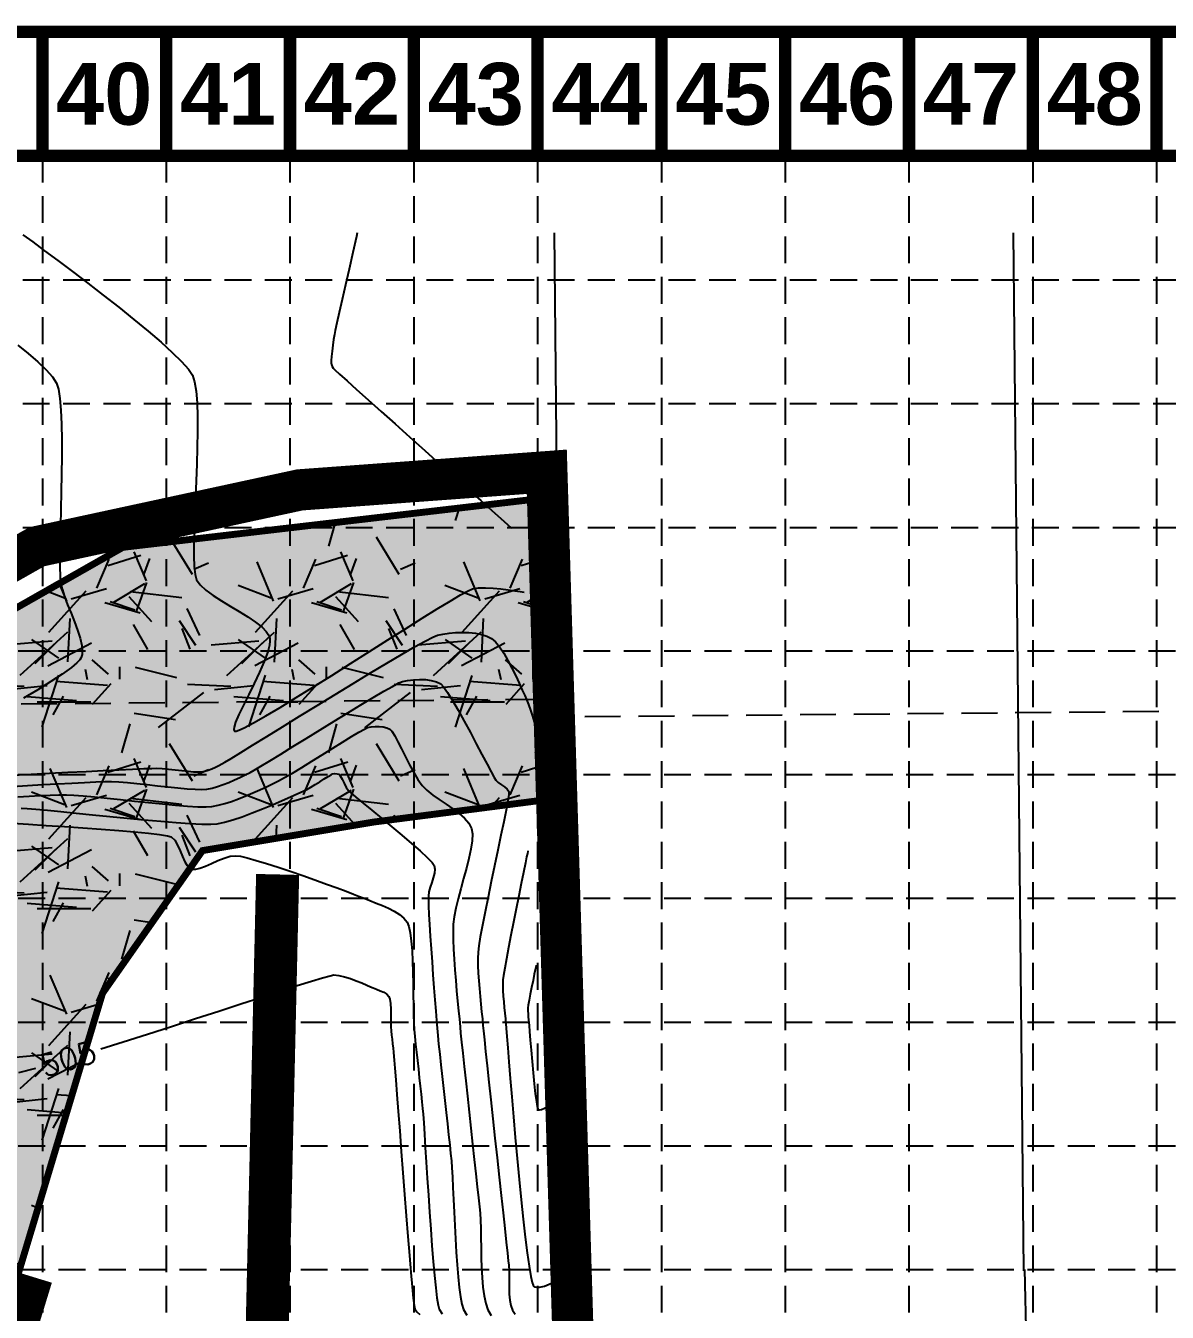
# Model space of a CAD drawing. Header units: feet. Extents: x 2414608 to 4831854, y 6980761 to 13962729.
# Drawn here: x 2415985.1 to 2416303.2, y 6981785.4 to 6982144.1 of the extents above; entities that cross this region are included whole.
import ezdxf
from ezdxf.enums import TextEntityAlignment as Align

# ---------------------------------------------------------------- set-up
doc = ezdxf.new("R2010")
doc.units = ezdxf.units.FT
doc.header["$LTSCALE"] = 40
doc.header["$MEASUREMENT"] = 0
for name, pattern in [('DASHED2', [0.375, 0.25, -0.125]), ('HIDDEN', [0.375, 0.25, -0.125]), ('PL', [1.25, 0.625, -0.125, 0.125, -0.125, 0.125, -0.125])]:
    doc.linetypes.add(name, pattern=pattern)
for name, color, linetype in [('BASE', 7, 'CONTINUOUS'), ('CONSTRUCTION ENTRANCE', 130, 'CONTINUOUS'), ('E-CNTR-1', 11, 'CONTINUOUS'), ('E-CNTR-5', 13, 'CONTINUOUS'), ('esmt', 2, 'DASHED2'), ('GRID', 254, 'HIDDEN'), ('LIMITS OF DISTURBANCE', 1, 'DASHED2'), ('PL', 7, 'CONTINUOUS'), ('PL-OFF', 3, 'PL'), ('SILT FENCE', 200, 'CONTINUOUS'), ('WATER', 5, 'CONTINUOUS')]:
    doc.layers.add(name, color=color, linetype=linetype)
doc.styles.add('l80', font='simplex.shx', dxfattribs={"height": 3.2})
doc.styles.get("Standard").update_dxf_attribs({"font": 'ARIALBD.TTF', "width": 2})
pattern_1 = [(228.0128, (-2222763.5333, -6422397.1106), (-460.7998981723, -518.4000772766), [7.7492736, -767.1794688]), (184.9697, (-2222768.7173, -6422402.8706), (691.2000605674, 57.5994992836), [13.2979968, -1316.50128]), (132.5104, (-2222781.9653, -6422404.0226), (575.9994653768, -633.600499615), [9.3765888, -928.2834432]), (267.2737, (-2222804.4293, -6422418.4226), (57.5997706211, 1152.00001699047), [12.1097088, -1198.8609408]), (292.8337, (-2222805.0053, -6422430.5186), (-288.0005705532, 691.1997933184), [11.874528, -1175.5798848]), (357.2737, (-2222800.3973, -6422441.4626), (-1152.00001699047, 57.5997706211), [12.1097088, -1198.8609408]), (37.6942, (-2222788.3013, -6422442.0386), (-748.8004231076, -575.99944733725), [16.0144704, -1585.4313024]), (72.2553, (-2222775.6293, -6422432.2466), (403.20061993183, 1267.19978291938), [15.1193088, -1496.8120896]), (121.4296, (-2222771.0213, -6422417.8466), (-460.80047428856, 748.79971410197), [12.15072, -1202.9226048]), (175.2364, (-2222777.3573, -6422407.4786), (633.600054508, -57.5995122813), [13.8719232, -679.7239488]), (222.3974, (-2222791.1813, -6422406.3266), (-691.20042342182, -633.59954392401), [17.9394048, -1776.0024]), (138.8141, (-2222747.4053, -6422418.9986), (-403.200169736, 345.5998452485), [6.1229376, -606.1734144]), (171.4692, (-2222752.0133, -6422414.9666), (748.79990120535, -115.2004556183), [11.6488512, -1153.2390336]), (225, (-2222763.533, -6422413.24), (-6e-15, -57.60001782), [8.1458496, -73.3128192]), (203.1986, (-2222767.565, -6422406.3266), (287.9999844864, 115.2000763353), [4.3867008, -434.281824]), (291.8014, (-2222771.597, -6422408.055), (-57.599994845, 172.8000157254), [6.2036928, -303.9818112]), (30.9638, (-2222769.293, -6422413.815), (172.799886084, 115.200143052), [10.0759104, -325.7869248]), (161.5651, (-2222760.653, -6422408.63), (115.200025033, -57.599908026), [7.2858816, -174.8613312]), (16.3895, (-2222805.0053, -6422408.0546), (576.0001266285, 172.7995800855), [10.20672, -1010.467872]), (70.3462, (-2222795.2133, -6422405.1746), (-230.3997262486, -633.6001230109), [8.5628736, -847.7227008]), (293.1986, (-2222760.653, -6422397.1106), (-115.2000763353, 287.9999844864), [8.773344, -429.8951808]), (343.6105, (-2222757.1973, -6422405.1746), (-576.0001266285, 172.7995800855), [10.20672, -1010.467872]), (339.444, (-2222805.005, -6422443.7666), (-288.0001062456, 115.199769394), [9.842688, -482.2919424]), (294.7751, (-2222795.7893, -6422447.2226), (-287.9995501005, 633.6001970979), [8.2470528, -816.4594368]), (66.8014, (-2222760.077, -6422454.7106), (115.2000763353, 287.9999844864), [8.773344, -429.8951808]), (17.354, (-2222756.6213, -6422446.6466), (-748.8001163, -230.3996833301), [9.6555456, -955.8964224]), (69.444, (-2222788.301, -6422454.7106), (-115.199769394, -288.0001062456), [4.921344, -487.2132864]), (101.3099, (-2222763.533, -6422454.71), (-57.5998636125, 230.4000433285), [2.937024, -290.7664704]), (165.9638, (-2222764.109, -6422451.83), (172.800031449, -57.599888104), [11.874528, -225.61632]), (186.009, (-2222775.6293, -6422448.9506), (575.9999856522, 57.59996068695), [11.00448, -1089.4419648]), (303.6901, (-2222769.293, -6422418.999), (-57.600076868, 115.199974528), [8.3071872, -199.3725504]), (353.1572, (-2222764.6853, -6422425.9106), (979.19996345156, -115.20046068047), [14.5033344, -1435.8276288]), (60.9454, (-2222750.285, -6422427.6386), (-230.4000015667, -403.2000221512), [5.9302656, -587.0980224]), (90, (-2222747.405, -6422422.455), (-57.6, 57.6), [3.456, -54.144]), (120.2564, (-2222776.7813, -6422447.2226), (230.3997054798, -403.2001414572), [8.0020224, -792.202752]), (48.0128, (-2222780.8133, -6422440.3106), (460.7998981723, 518.4000772766), [15.4985472, -759.4301952]), (0, (-2222770.445, -6422428.79), (57.6, 57.6), [14.976, -42.624]), (325.3048, (-2222755.4693, -6422428.7906), (-575.9996693177, 403.2004959126), [9.1073664, -901.6285824]), (254.0546, (-2222747.981, -6422433.9746), (-57.5999936235, -230.400007295), [8.3866752, -410.9476608]), (207.646, (-2222750.2853, -6422442.0386), (-1094.39975849354, -576.00044427854), [13.654944, -1351.8417024]), (175.4261, (-2222762.3813, -6422448.3746), (-748.80003215878, 57.59970054688), [14.4460224, -1430.1546624])]

msp = doc.modelspace()

# ---------------------------------------------------------------- hatches: boundary and pattern name
at = {"layer": 'CONSTRUCTION ENTRANCE'}
h = msp.add_hatch(dxfattribs=at)
h.set_pattern_fill('GRAVEL', color=256, scale=57.6, style=0)
h.set_pattern_definition(pattern_1)
h.paths.add_polyline_path([(2416131.91, 6982012.66), (2416012.19, 6981998.67), (2415911.12, 6981941.18), (2415883.13, 6981900.77), (2415863.25, 6981858.46), (2415982.64, 6981794.83), (2416006.52, 6981874.37), (2416034.38, 6981914.14), (2416082.13, 6981922.1), (2416132.23, 6981928.59)])
h = msp.add_hatch(dxfattribs=at)
h.set_pattern_fill('GRAVEL', color=256, scale=57.6, style=0)
h.set_pattern_definition(pattern_1)
h.paths.add_polyline_path([(2416131.91, 6982012.66), (2416012.19, 6981998.67), (2415911.12, 6981941.18), (2415883.13, 6981900.77), (2415863.25, 6981858.46), (2415982.64, 6981794.83), (2416006.52, 6981874.37), (2416034.38, 6981914.14), (2416082.13, 6981922.1), (2416132.23, 6981928.59)])
h = msp.add_hatch(dxfattribs=at)
h.set_pattern_fill('GRAVEL', color=256, scale=57.6, style=0)
h.set_pattern_definition(pattern_1)
h.paths.add_polyline_path([(2416131.91, 6982012.66), (2416012.19, 6981998.67), (2415911.12, 6981941.18), (2415883.13, 6981900.77), (2415863.25, 6981858.46), (2415982.64, 6981794.83), (2416006.52, 6981874.37), (2416034.38, 6981914.14), (2416082.13, 6981922.1), (2416132.23, 6981928.59)])
h = msp.add_hatch(dxfattribs=at)
h.set_pattern_fill('GRAVEL', color=256, scale=57.6, style=0)
h.set_pattern_definition(pattern_1)
h.paths.add_polyline_path([(2416131.91, 6982012.66), (2416012.19, 6981998.67), (2415911.12, 6981941.18), (2415883.13, 6981900.77), (2415863.25, 6981858.46), (2415982.64, 6981794.83), (2416006.52, 6981874.37), (2416034.38, 6981914.14), (2416082.13, 6981922.1), (2416132.23, 6981928.59)])
h = msp.add_hatch(dxfattribs=at)
h.set_pattern_fill('GRAVEL', color=256, scale=11.52, style=0)
h.set_pattern_definition([(228.0128, (-2222796.7109, -6422443.1906), (-92.15997963446, -103.680015455315), [1.54985472, -153.43589376]), (184.9697, (-2222797.74767, -6422444.34256), (138.240012113483, 11.519899856721), [2.65959936, -263.300256]), (132.5104, (-2222800.3973, -6422444.57296), (115.199893075355, -126.720099922996), [1.87531776, -185.65668864]), (267.2737, (-2222804.89007, -6422447.45296), (11.519954124217, 230.400003398094), [2.42194176, -239.77218816]), (292.8337, (-2222805.0053, -6422449.87216), (-57.600114110636, 138.23995866368), [2.3749056, -235.11597696]), (357.2737, (-2222804.08367, -6422452.06096), (-230.400003398094, 11.519954124217), [2.42194176, -239.77218816]), (37.6942, (-2222801.66447, -6422452.17616), (-149.760084621519, -115.199889467449), [3.20289408, -317.08626048]), (72.2553, (-2222799.13007, -6422450.21776), (80.640123986366, 253.439956583875), [3.02386176, -299.36241792]), (121.4296, (-2222798.20847, -6422447.33776), (-92.160094857712, 149.759942820394), [2.430144, -240.58452096]), (175.2364, (-2222799.4757, -6422445.2642), (126.7200109016, -11.51990245626), [2.77438464, -135.94478976]), (222.3974, (-2222802.24047, -6422445.03376), (-138.240084684364, -126.719908784803), [3.58788096, -355.20048]), (138.8141, (-2222793.4853, -6422447.5682), (-80.6400339472, 69.11996904971), [1.22458752, -121.23468288]), (171.4692, (-2222794.4069, -6422446.76176), (149.75998024107, -23.040091123658), [2.32977024, -230.64780672]), (225, (-2222796.711, -6422446.416), (-1e-15, -11.520003565), [1.62916992, -14.66256384]), (203.1986, (-2222797.5173, -6422445.0338), (57.59999689728, 23.04001526705), [0.87734016, -86.8563648]), (291.8014, (-2222798.3237, -6422445.3794), (-11.51999896897, 34.5600031451), [1.24073856, -60.79636224]), (30.9638, (-2222797.8629, -6422446.5314), (34.55997721676, 23.0400286104), [2.01518208, -65.15738496]), (161.5651, (-2222796.135, -6422445.4946), (23.0400050065, -11.5199816051), [1.45717632, -34.97226624]), (16.3895, (-2222805.0053, -6422445.37936), (115.200025325706, 34.559916017103), [2.041344, -202.0935744]), (70.3462, (-2222803.0469, -6422444.80336), (-46.079945249723, -126.720024602184), [1.71257472, -169.54454016]), (293.1986, (-2222796.1349, -6422443.1906), (-23.04001526705, 57.59999689728), [1.7546688, -85.97903616]), (343.6105, (-2222795.4437, -6422444.80336), (-115.200025325706, 34.559916017103), [2.041344, -202.0935744]), (339.444, (-2222805.0053, -6422452.5218), (-57.60002124913, 23.03995387878), [1.9685376, -96.45838848]), (294.7751, (-2222803.1621, -6422453.21296), (-57.599910020104, 126.720039419587), [1.64941056, -163.29188736]), (66.8014, (-2222796.0197, -6422454.7106), (23.04001526705, 57.59999689728), [1.7546688, -85.97903616]), (17.354, (-2222795.3285, -6422453.09776), (-149.760023259996, -46.079936666025), [1.93110912, -191.17928448]), (69.444, (-2222801.6645, -6422454.7106), (-23.03995387878, -57.60002124913), [0.9842688, -97.44265728]), (101.3099, (-2222796.7109, -6422454.7106), (-11.5199727225, 46.0800086657), [0.5874048, -58.15329408]), (165.9638, (-2222796.826, -6422454.1346), (34.5600062898, -11.5199776208), [2.3749056, -45.123264]), (186.009, (-2222799.1301, -6422453.55856), (115.199997130438, 11.51999213739), [2.200896, -217.88839296]), (303.6901, (-2222797.863, -6422447.568), (-11.5200153735, 23.0399949055), [1.66143744, -39.87451008]), (353.1572, (-2222796.94127, -6422448.95056), (195.839992690313, -23.040092136093), [2.90066688, -287.16552576]), (60.9454, (-2222794.0613, -6422449.2962), (-46.08000031334, -80.64000443024), [1.18605312, -117.41960448]), (90, (-2222793.485, -6422448.259), (-11.52, 11.52), [0.6912, -10.8288]), (120.2564, (-2222799.3605, -6422453.21296), (46.079941095967, -80.640028291447), [1.60040448, -158.4405504]), (48.0128, (-2222800.1669, -6422451.8306), (92.15997963446, 103.680015455315), [3.09970944, -151.88603904]), (0, (-2222798.093, -6422449.527), (11.52, 11.52), [2.9952, -8.5248]), (325.3048, (-2222795.0981, -6422449.52656), (-115.199933863536, 80.640099182528), [1.82147328, -180.32571648]), (254.0546, (-2222793.6005, -6422450.5634), (-11.5199987247, -46.08000145903), [1.67733504, -82.18953216]), (207.646, (-2222794.06127, -6422452.17616), (-218.879951698709, -115.200088855709), [2.7309888, -270.36834048]), (175.4261, (-2222796.48047, -6422453.44336), (-149.760006431756, 11.519940109376), [2.88920448, -286.03093248])])
h.paths.add_polyline_path([(2416131.91, 6982012.66), (2416012.19, 6981998.67), (2415911.12, 6981941.18), (2415883.13, 6981900.77), (2415863.25, 6981858.46), (2415982.64, 6981794.83), (2416006.52, 6981874.37), (2416034.38, 6981914.14), (2416082.13, 6981922.1), (2416132.23, 6981928.59)])

# ---------------------------------------------------------------- linework, layer by layer
at = {"layer": 'BASE', "const_width": 3.45}
for points in [[(2414609.76, 6980762.34), (2416817.76, 6980762.34), (2416817.76, 6982142.34), (2414609.76, 6982142.34)], [(2414644.26, 6980796.84), (2416783.26, 6980796.84), (2416783.26, 6982107.84), (2414644.26, 6982107.84)]]:
    msp.add_lwpolyline(points, close=True, dxfattribs=at)
for points in [[(2415989.76, 6982107.84), (2415989.76, 6982142.34)], [(2416024.26, 6982107.84), (2416024.26, 6982142.34)], [(2416058.76, 6982107.84), (2416058.76, 6982142.34)], [(2416093.26, 6982107.84), (2416093.26, 6982142.34)], [(2416127.76, 6982107.84), (2416127.76, 6982142.34)], [(2416162.26, 6982107.84), (2416162.26, 6982142.34)], [(2416196.76, 6982107.84), (2416196.76, 6982142.34)], [(2416231.26, 6982107.84), (2416231.26, 6982142.34)], [(2416265.76, 6982107.84), (2416265.76, 6982142.34)], [(2416300.26, 6982107.84), (2416300.26, 6982142.34)]]:
    msp.add_lwpolyline(points, dxfattribs=at)
at = {"layer": 'CONSTRUCTION ENTRANCE', "const_width": 1.92}
msp.add_lwpolyline([(2416131.91, 6982012.66), (2416012.19, 6981998.67), (2415911.12, 6981941.18), (2415883.13, 6981900.77), (2415863.25, 6981858.46), (2415982.64, 6981794.83), (2416006.52, 6981874.37), (2416034.38, 6981914.14), (2416082.13, 6981922.1), (2416132.23, 6981928.59)], close=True, dxfattribs=at)
at = {"layer": 'E-CNTR-1', "color": 43, "flags": 128}
for points, elevation in [([(2415984.32, 6982085.82), (2415987.09, 6982083.79), (2415990.38, 6982081.36), (2415994.11, 6982078.59), (2415998.14, 6982075.55), (2416002.39, 6982072.32), (2416006.73, 6982068.97), (2416011.05, 6982065.58), (2416015.25, 6982062.21), (2416019.21, 6982058.94), (2416022.82, 6982055.85), (2416025.97, 6982053), (2416028.56, 6982050.48), (2416030.46, 6982048.34), (2416031.58, 6982046.68), (2416032.2, 6982044.78), (2416032.63, 6982042.16), (2416032.89, 6982038.91), (2416033.02, 6982035.15), (2416033.03, 6982030.99), (2416032.94, 6982026.54), (2416032.8, 6982021.89), (2416032.61, 6982017.17), (2416032.41, 6982012.49), (2416032.22, 6982007.94), (2416032.06, 6982003.64), (2416031.97, 6981999.69), (2416031.97, 6981996.21), (2416032.07, 6981993.31), (2416032.32, 6981991.08), (2416032.72, 6981989.65), (2416033.76, 6981988.19), (2416035.35, 6981986.71), (2416037.35, 6981985.23), (2416039.65, 6981983.75), (2416042.11, 6981982.26), (2416044.6, 6981980.78), (2416047, 6981979.3), (2416049.17, 6981977.84), (2416050.99, 6981976.38), (2416052.11, 6981975.24), (2416052.71, 6981974.38), (2416052.98, 6981973.82), (2416053.08, 6981973.54), (2416053.14, 6981973.25), (2416053.18, 6981972.58), (2416053.06, 6981971.39), (2416052.59, 6981969.52), (2416051.61, 6981966.82), (2416050.3, 6981963.84), (2416048.8, 6981960.74), (2416047.25, 6981957.65), (2416045.78, 6981954.72), (2416044.52, 6981952.09), (2416043.61, 6981949.91), (2416043.21, 6981948.58), (2416043.16, 6981947.88), (2416043.25, 6981947.57), (2416043.34, 6981947.47), (2416043.43, 6981947.43), (2416043.73, 6981947.44), (2416044.47, 6981947.68), (2416045.99, 6981948.37), (2416048.63, 6981949.78), (2416052, 6981951.7), (2416055.98, 6981954.07), (2416060.45, 6981956.8), (2416065.29, 6981959.8), (2416070.38, 6981962.99), (2416075.62, 6981966.29), (2416080.88, 6981969.62), (2416086.04, 6981972.88), (2416090.98, 6981976), (2416095.6, 6981978.9), (2416099.76, 6981981.49), (2416103.36, 6981983.68), (2416106.28, 6981985.4), (2416108.39, 6981986.56), (2416109.59, 6981987.08), (2416111.31, 6981987.34), (2416113.29, 6981987.39), (2416115.4, 6981987.28), (2416117.53, 6981987.07), (2416119.57, 6981986.81), (2416121.41, 6981986.54), (2416122.93, 6981986.32), (2416124.03, 6981986.2)], 981.12), ([(2416077.49, 6982086.3), (2416077.28, 6982085.35), (2416076.26, 6982080.82), (2416075.23, 6982076.25), (2416074.23, 6982071.84), (2416073.3, 6982067.75), (2416072.49, 6982064.15), (2416071.83, 6982061.22), (2416071.37, 6982059.12), (2416071.15, 6982058.04), (2416070.93, 6982056.64), (2416070.71, 6982055.02), (2416070.5, 6982053.36), (2416070.33, 6982051.87), (2416070.22, 6982050.73), (2416070.2, 6982050.14), (2416070.31, 6982049.62), (2416070.51, 6982049.09), (2416070.76, 6982048.63), (2416071.26, 6982048.15), (2416072.6, 6982046.94), (2416074.66, 6982045.08), (2416077.34, 6982042.66), (2416080.53, 6982039.79), (2416084.13, 6982036.56), (2416088.04, 6982033.06), (2416092.14, 6982029.38), (2416096.34, 6982025.62), (2416100.52, 6982021.88), (2416104.58, 6982018.25), (2416108.41, 6982014.82), (2416111.91, 6982011.69), (2416114.97, 6982008.95), (2416117.48, 6982006.7), (2416119.35, 6982005.03), (2416120.45, 6982004.04)], 983.04), ([(2415981.43, 6981932.03), (2415985.63, 6981932.28), (2415989.87, 6981932.52), (2415994.02, 6981932.76), (2415997.94, 6981932.97), (2416001.53, 6981933.15), (2416004.66, 6981933.29), (2416007.19, 6981933.37), (2416009.02, 6981933.38), (2416011.05, 6981933.3), (2416013.44, 6981933.11), (2416016.11, 6981932.86), (2416018.95, 6981932.56), (2416021.87, 6981932.23), (2416024.76, 6981931.91), (2416027.54, 6981931.62), (2416030.11, 6981931.39), (2416032.36, 6981931.23), (2416034.21, 6981931.18), (2416035.56, 6981931.26), (2416037.05, 6981931.55), (2416038.58, 6981931.98), (2416040.15, 6981932.52), (2416041.72, 6981933.14), (2416043.28, 6981933.82), (2416044.8, 6981934.53), (2416046.28, 6981935.24), (2416047.68, 6981935.92), (2416048.81, 6981936.54), (2416050.68, 6981937.65), (2416053.18, 6981939.16), (2416056.19, 6981941.01), (2416059.6, 6981943.12), (2416063.29, 6981945.4), (2416067.14, 6981947.78), (2416071.05, 6981950.19), (2416074.89, 6981952.55), (2416078.55, 6981954.78), (2416081.91, 6981956.8), (2416084.87, 6981958.54), (2416087.3, 6981959.92), (2416089.08, 6981960.87), (2416090.12, 6981961.3), (2416091.55, 6981961.58), (2416093.14, 6981961.77), (2416094.82, 6981961.84), (2416096.51, 6981961.79), (2416098.11, 6981961.58), (2416099.56, 6981961.21), (2416100.77, 6981960.65), (2416101.58, 6981959.82), (2416102.7, 6981958.2), (2416104.08, 6981955.96), (2416105.64, 6981953.26), (2416107.31, 6981950.24), (2416109.02, 6981947.07), (2416110.69, 6981943.91), (2416112.27, 6981940.92), (2416113.67, 6981938.25), (2416114.82, 6981936.06), (2416115.66, 6981934.52), (2416116.11, 6981933.78), (2416116.82, 6981933.12), (2416117.69, 6981932.51), (2416118.58, 6981931.91), (2416119.33, 6981931.27), (2416119.79, 6981930.57), (2416119.75, 6981929.78), (2416119.47, 6981928.01), (2416118.98, 6981925.43), (2416118.33, 6981922.18), (2416117.56, 6981918.42), (2416116.7, 6981914.28), (2416115.78, 6981909.93), (2416114.86, 6981905.51), (2416113.96, 6981901.17), (2416113.13, 6981897.05), (2416112.39, 6981893.32), (2416111.8, 6981890.11), (2416111.39, 6981887.58), (2416111.19, 6981885.87), (2416111.13, 6981884.05), (2416111.14, 6981882.08), (2416111.23, 6981880), (2416111.36, 6981877.85), (2416111.54, 6981875.66), (2416111.74, 6981873.47), (2416111.96, 6981871.32), (2416112.17, 6981869.24), (2416112.37, 6981867.26), (2416112.54, 6981865.43), (2416112.69, 6981863.89), (2416112.94, 6981861.41), (2416113.29, 6981858.12), (2416113.71, 6981854.15), (2416114.2, 6981849.62), (2416114.73, 6981844.67), (2416115.3, 6981839.41), (2416115.89, 6981833.99), (2416116.48, 6981828.52), (2416117.07, 6981823.14), (2416117.63, 6981817.97), (2416118.16, 6981813.13), (2416118.63, 6981808.77), (2416119.04, 6981805), (2416119.37, 6981801.95), (2416119.6, 6981799.76), (2416119.73, 6981798.54), (2416119.81, 6981797.03), (2416119.83, 6981795.42), (2416119.82, 6981793.76), (2416119.82, 6981792.09), (2416119.87, 6981790.45), (2416120.02, 6981788.86), (2416120.3, 6981787.38), (2416120.75, 6981786.03), (2416121.48, 6981784.91)], 977.28), ([(2415982.96, 6981929.08), (2415986.12, 6981929.28), (2415989.12, 6981929.46), (2415991.9, 6981929.59), (2415994.37, 6981929.67), (2415996.44, 6981929.68), (2415998.49, 6981929.59), (2416001.14, 6981929.39), (2416004.27, 6981929.1), (2416007.78, 6981928.74), (2416011.55, 6981928.34), (2416015.45, 6981927.93), (2416019.38, 6981927.51), (2416023.22, 6981927.13), (2416026.86, 6981926.8), (2416030.17, 6981926.54), (2416033.04, 6981926.38), (2416035.37, 6981926.34), (2416037.02, 6981926.44), (2416038.76, 6981926.77), (2416040.59, 6981927.25), (2416042.5, 6981927.86), (2416044.46, 6981928.57), (2416046.44, 6981929.36), (2416048.41, 6981930.21), (2416050.33, 6981931.07), (2416052.18, 6981931.94), (2416053.93, 6981932.78), (2416055.56, 6981933.57), (2416057.26, 6981934.47), (2416059.46, 6981935.74), (2416062.03, 6981937.29), (2416064.84, 6981939.03), (2416067.77, 6981940.85), (2416070.67, 6981942.67), (2416073.43, 6981944.39), (2416075.91, 6981945.92), (2416077.98, 6981947.16), (2416079.52, 6981948.02), (2416080.38, 6981948.41), (2416081.37, 6981948.6), (2416082.48, 6981948.71), (2416083.63, 6981948.72), (2416084.76, 6981948.63), (2416085.78, 6981948.4), (2416086.62, 6981948.03), (2416087.19, 6981947.39), (2416087.94, 6981946.17), (2416088.82, 6981944.49), (2416089.82, 6981942.49), (2416090.91, 6981940.3), (2416092.06, 6981938.05), (2416093.24, 6981935.88), (2416094.42, 6981933.93), (2416095.59, 6981932.31), (2416096.92, 6981930.94), (2416098.54, 6981929.63), (2416100.34, 6981928.34), (2416102.24, 6981927.07), (2416104.12, 6981925.79), (2416105.87, 6981924.49), (2416107.4, 6981923.16), (2416108.6, 6981921.76), (2416109.38, 6981920.29), (2416109.62, 6981918.8), (2416109.53, 6981916.86), (2416109.18, 6981914.55), (2416108.63, 6981911.97), (2416107.94, 6981909.21), (2416107.16, 6981906.35), (2416106.37, 6981903.47), (2416105.62, 6981900.68), (2416104.98, 6981898.06), (2416104.5, 6981895.69), (2416104.25, 6981893.67), (2416104.19, 6981891.66), (2416104.22, 6981889.3), (2416104.32, 6981886.68), (2416104.49, 6981883.87), (2416104.7, 6981880.93), (2416104.95, 6981877.95), (2416105.21, 6981875.01), (2416105.48, 6981872.17), (2416105.73, 6981869.51), (2416105.96, 6981867.11), (2416106.15, 6981865.04), (2416106.32, 6981863.26), (2416106.57, 6981860.75), (2416106.9, 6981857.63), (2416107.29, 6981854), (2416107.72, 6981849.99), (2416108.19, 6981845.7), (2416108.68, 6981841.25), (2416109.17, 6981836.74), (2416109.66, 6981832.29), (2416110.13, 6981828.01), (2416110.57, 6981824.01), (2416110.96, 6981820.41), (2416111.29, 6981817.32), (2416111.55, 6981814.84), (2416111.73, 6981813.1), (2416111.86, 6981811.09), (2416111.94, 6981808.77), (2416111.99, 6981806.22), (2416112.03, 6981803.5), (2416112.07, 6981800.69), (2416112.16, 6981797.87), (2416112.3, 6981795.11), (2416112.53, 6981792.48), (2416112.86, 6981790.05), (2416113.33, 6981787.91), (2416113.94, 6981786.12), (2416114.86, 6981784.56)], 975.36), ([(2415983.87, 6981925.98), (2415985.5, 6981925.9), (2415987.98, 6981925.7), (2415991.17, 6981925.4), (2415994.95, 6981925.03), (2415999.19, 6981924.6), (2416003.75, 6981924.14), (2416008.53, 6981923.66), (2416013.37, 6981923.18), (2416018.16, 6981922.73), (2416022.76, 6981922.32), (2416027.05, 6981921.97), (2416030.89, 6981921.71), (2416034.17, 6981921.55), (2416036.75, 6981921.52), (2416038.49, 6981921.62), (2416040.48, 6981922.03), (2416042.83, 6981922.71), (2416045.46, 6981923.59), (2416048.25, 6981924.63), (2416051.1, 6981925.76), (2416053.9, 6981926.92), (2416056.54, 6981928.06), (2416058.92, 6981929.12), (2416060.94, 6981930.04), (2416062.48, 6981930.75), (2416063.44, 6981931.21), (2416064.55, 6981931.8), (2416065.8, 6981932.54), (2416067.09, 6981933.34), (2416068.33, 6981934.13), (2416069.4, 6981934.81), (2416070.21, 6981935.3), (2416070.65, 6981935.52), (2416071.26, 6981935.61), (2416071.92, 6981935.58), (2416072.46, 6981935.41), (2416072.79, 6981934.96), (2416073.26, 6981934.05), (2416073.83, 6981932.92), (2416074.44, 6981931.77), (2416075.06, 6981930.85), (2416075.73, 6981930.22), (2416077.14, 6981929.02), (2416079.12, 6981927.38), (2416081.54, 6981925.38), (2416084.26, 6981923.15), (2416087.11, 6981920.79), (2416089.96, 6981918.41), (2416092.65, 6981916.12), (2416095.05, 6981914.03), (2416097, 6981912.24), (2416098.35, 6981910.86), (2416098.96, 6981910.01), (2416099.12, 6981908.98), (2416099, 6981907.82), (2416098.69, 6981906.57), (2416098.28, 6981905.26), (2416097.85, 6981903.95), (2416097.5, 6981902.68), (2416097.32, 6981901.48), (2416097.32, 6981900.46), (2416097.38, 6981898.72), (2416097.5, 6981896.36), (2416097.66, 6981893.52), (2416097.87, 6981890.29), (2416098.1, 6981886.8), (2416098.35, 6981883.16), (2416098.61, 6981879.49), (2416098.87, 6981875.9), (2416099.13, 6981872.5), (2416099.37, 6981869.42), (2416099.58, 6981866.76), (2416099.76, 6981864.65), (2416099.94, 6981862.61), (2416100.19, 6981860.17), (2416100.48, 6981857.4), (2416100.81, 6981854.38), (2416101.16, 6981851.16), (2416101.53, 6981847.84), (2416101.91, 6981844.48), (2416102.28, 6981841.16), (2416102.64, 6981837.94), (2416102.97, 6981834.91), (2416103.27, 6981832.14), (2416103.53, 6981829.69), (2416103.73, 6981827.66), (2416103.88, 6981825.67), (2416104.03, 6981823.16), (2416104.18, 6981820.21), (2416104.33, 6981816.91), (2416104.49, 6981813.37), (2416104.66, 6981809.68), (2416104.85, 6981805.93), (2416105.07, 6981802.23), (2416105.31, 6981798.66), (2416105.59, 6981795.32), (2416105.9, 6981792.32), (2416106.26, 6981789.73), (2416106.67, 6981787.67), (2416107.13, 6981786.22), (2416108.07, 6981784.65)], 973.44), ([(2415981.51, 6981921.74), (2415985.94, 6981921.47), (2415990.79, 6981921.17), (2415995.89, 6981920.84), (2416001.07, 6981920.48), (2416006.18, 6981920.11), (2416011.03, 6981919.73), (2416015.46, 6981919.35), (2416019.31, 6981918.97), (2416022.41, 6981918.6), (2416024.59, 6981918.26), (2416025.68, 6981917.94), (2416026.64, 6981917.02), (2416027.44, 6981915.68), (2416028.14, 6981914.1), (2416028.8, 6981912.47), (2416029.5, 6981910.96), (2416030.11, 6981909.97), (2416030.63, 6981909.41), (2416031.01, 6981909.15), (2416031.22, 6981909.06), (2416031.41, 6981909), (2416031.82, 6981908.94), (2416032.54, 6981908.98), (2416033.64, 6981909.25), (2416035.21, 6981909.83), (2416036.91, 6981910.57), (2416038.68, 6981911.34), (2416040.44, 6981912.04), (2416042.13, 6981912.54), (2416043.67, 6981912.72), (2416044.94, 6981912.55), (2416046.86, 6981912.09), (2416049.34, 6981911.4), (2416052.24, 6981910.52), (2416055.44, 6981909.49), (2416058.84, 6981908.36), (2416062.3, 6981907.17), (2416065.72, 6981905.98), (2416068.96, 6981904.82), (2416071.92, 6981903.74), (2416074.46, 6981902.79), (2416076.48, 6981902.02), (2416077.85, 6981901.46), (2416079.39, 6981900.84), (2416081.06, 6981900.2), (2416082.8, 6981899.53), (2416084.55, 6981898.83), (2416086.25, 6981898.07), (2416087.84, 6981897.24), (2416089.27, 6981896.34), (2416090.47, 6981895.33), (2416091.38, 6981894.22), (2416091.89, 6981893.02), (2416092.28, 6981891.21), (2416092.57, 6981888.92), (2416092.78, 6981886.25), (2416092.93, 6981883.3), (2416093.02, 6981880.2), (2416093.08, 6981877.04), (2416093.12, 6981873.94), (2416093.15, 6981871.01), (2416093.19, 6981868.34), (2416093.26, 6981866.05), (2416093.36, 6981864.26), (2416093.54, 6981862.33), (2416093.76, 6981860.22), (2416094, 6981857.97), (2416094.26, 6981855.62), (2416094.53, 6981853.23), (2416094.8, 6981850.84), (2416095.07, 6981848.5), (2416095.32, 6981846.25), (2416095.54, 6981844.14), (2416095.73, 6981842.21), (2416095.86, 6981840.63), (2416096.03, 6981838.22), (2416096.23, 6981835.11), (2416096.47, 6981831.42), (2416096.73, 6981827.28), (2416097.02, 6981822.8), (2416097.33, 6981818.11), (2416097.65, 6981813.33), (2416097.98, 6981808.57), (2416098.33, 6981803.97), (2416098.67, 6981799.64), (2416099.02, 6981795.7), (2416099.36, 6981792.28), (2416099.69, 6981789.49), (2416100.01, 6981787.46), (2416100.32, 6981786.31), (2416101.14, 6981785.01)], 971.52), ([(2416127.35, 6981882.2), (2416127.32, 6981882.05), (2416127.25, 6981881.67), (2416127.1, 6981880.94), (2416126.85, 6981879.73), (2416126.49, 6981877.94), (2416126.1, 6981876.01), (2416125.72, 6981874.11), (2416125.4, 6981872.4), (2416125.16, 6981871.07), (2416125.06, 6981870.27), (2416125.04, 6981869.49), (2416125.09, 6981868.66), (2416125.16, 6981867.82), (2416125.25, 6981866.99), (2416125.33, 6981866.21), (2416125.39, 6981865.37), (2416125.53, 6981863.67), (2416125.72, 6981861.31), (2416125.96, 6981858.47), (2416126.23, 6981855.37), (2416126.52, 6981852.18), (2416126.83, 6981849.12), (2416127.13, 6981846.36), (2416127.42, 6981844.12), (2416127.64, 6981842.82), (2416127.8, 6981842.2), (2416127.89, 6981841.98), (2416127.93, 6981841.93), (2416128.04, 6981841.89), (2416128.31, 6981841.86), (2416128.84, 6981841.97), (2416129.69, 6981842.3), (2416130.83, 6981842.88), (2416131.86, 6981843.45), (2416132.53, 6981843.8)], 981.12)]:
    msp.add_lwpolyline(points, dxfattribs=dict(at, elevation=elevation))
at = {"layer": 'E-CNTR-5', "color": 7, "flags": 128}
for points, elevation in [([(2415982.89, 6982055.05), (2415985.82, 6982052.69), (2415988.51, 6982050.37), (2415990.81, 6982048.17), (2415992.6, 6982046.18), (2415993.72, 6982044.47), (2415994.25, 6982042.77), (2415994.64, 6982040.2), (2415994.91, 6982036.91), (2415995.07, 6982033.02), (2415995.15, 6982028.66), (2415995.16, 6982023.98), (2415995.12, 6982019.1), (2415995.04, 6982014.16), (2415994.94, 6982009.29), (2415994.84, 6982004.62), (2415994.74, 6982000.29), (2415994.68, 6981996.42), (2415994.67, 6981993.16), (2415994.72, 6981990.63), (2415994.84, 6981988.96), (2415995.26, 6981987.06), (2415995.94, 6981984.93), (2415996.8, 6981982.66), (2415997.75, 6981980.3), (2415998.71, 6981977.92), (2415999.58, 6981975.58), (2416000.3, 6981973.36), (2416000.76, 6981971.3), (2416000.89, 6981969.82), (2416000.82, 6981968.83), (2416000.69, 6981968.24), (2416000.59, 6981967.96), (2416000.49, 6981967.76), (2416000.17, 6981967.31), (2415999.4, 6981966.5), (2415997.88, 6981965.22), (2415995.3, 6981963.35), (2415992.11, 6981961.24), (2415988.46, 6981958.98), (2415984.52, 6981956.63)], 979.2), ([(2415981.66, 6981935.18), (2415986.61, 6981935.44), (2415991.74, 6981935.7), (2415996.9, 6981935.96), (2416001.94, 6981936.22), (2416006.73, 6981936.46), (2416011.1, 6981936.67), (2416014.92, 6981936.84), (2416018.04, 6981936.98), (2416020.31, 6981937.06), (2416021.59, 6981937.08), (2416023.17, 6981937.01), (2416024.92, 6981936.86), (2416026.77, 6981936.67), (2416028.61, 6981936.46), (2416030.35, 6981936.27), (2416031.91, 6981936.12), (2416033.18, 6981936.05), (2416034.09, 6981936.08), (2416035.03, 6981936.28), (2416036, 6981936.59), (2416036.99, 6981936.97), (2416037.97, 6981937.4), (2416038.91, 6981937.85), (2416039.79, 6981938.28), (2416040.62, 6981938.75), (2416042.4, 6981939.84), (2416045.02, 6981941.45), (2416048.35, 6981943.51), (2416052.27, 6981945.94), (2416056.66, 6981948.65), (2416061.38, 6981951.57), (2416066.32, 6981954.61), (2416071.34, 6981957.69), (2416076.34, 6981960.73), (2416081.17, 6981963.66), (2416085.72, 6981966.38), (2416089.86, 6981968.83), (2416093.47, 6981970.91), (2416096.42, 6981972.55), (2416098.59, 6981973.67), (2416099.85, 6981974.19), (2416101.4, 6981974.51), (2416103.11, 6981974.75), (2416104.92, 6981974.91), (2416106.78, 6981974.96), (2416108.63, 6981974.9), (2416110.43, 6981974.71), (2416112.11, 6981974.39), (2416113.63, 6981973.91), (2416114.93, 6981973.27), (2416116.02, 6981972.34), (2416117.16, 6981970.94), (2416118.33, 6981969.17), (2416119.5, 6981967.16), (2416120.63, 6981965.01), (2416121.69, 6981962.85), (2416122.65, 6981960.77), (2416123.49, 6981958.9), (2416124.17, 6981957.34), (2416124.66, 6981956.22), (2416125.22, 6981954.84), (2416125.78, 6981953.28), (2416126.32, 6981951.64), (2416126.82, 6981950.03), (2416127.27, 6981948.56), (2416127.63, 6981947.33), (2416127.9, 6981946.47)], 979.2), ([(2416125.04, 6981914.04), (2416125.01, 6981913.85), (2416124.91, 6981913.36), (2416124.71, 6981912.39), (2416124.37, 6981910.71), (2416123.83, 6981908.07), (2416123.2, 6981904.96), (2416122.5, 6981901.52), (2416121.77, 6981897.88), (2416121.02, 6981894.18), (2416120.31, 6981890.54), (2416119.64, 6981887.11), (2416119.06, 6981884.01), (2416118.6, 6981881.38), (2416118.27, 6981879.36), (2416118.12, 6981878.07), (2416118.08, 6981876.62), (2416118.1, 6981875.1), (2416118.19, 6981873.54), (2416118.32, 6981871.95), (2416118.47, 6981870.37), (2416118.63, 6981868.8), (2416118.79, 6981867.28), (2416118.93, 6981865.82), (2416119.03, 6981864.61), (2416119.21, 6981862.35), (2416119.46, 6981859.17), (2416119.78, 6981855.21), (2416120.16, 6981850.6), (2416120.58, 6981845.47), (2416121.05, 6981839.96), (2416121.56, 6981834.2), (2416122.09, 6981828.33), (2416122.64, 6981822.48), (2416123.2, 6981816.79), (2416123.76, 6981811.39), (2416124.32, 6981806.41), (2416124.87, 6981802), (2416125.4, 6981798.27), (2416125.9, 6981795.38), (2416126.28, 6981793.75), (2416126.55, 6981792.98), (2416126.72, 6981792.69), (2416126.8, 6981792.62), (2416126.99, 6981792.52), (2416127.45, 6981792.42), (2416128.3, 6981792.44), (2416129.67, 6981792.77), (2416131.67, 6981793.53), (2416133.82, 6981794.56), (2416135.96, 6981795.7), (2416137.92, 6981796.79), (2416139.55, 6981797.69), (2416140.66, 6981798.24)], 979.2), ([(2416006.02, 6981858.89), (2416012.32, 6981860.85), (2416019.02, 6981862.98), (2416025.75, 6981865.14), (2416032.42, 6981867.3), (2416038.9, 6981869.41), (2416045.09, 6981871.43), (2416050.88, 6981873.31), (2416056.15, 6981875.02), (2416060.8, 6981876.52), (2416064.72, 6981877.75), (2416067.8, 6981878.68), (2416069.92, 6981879.27), (2416070.98, 6981879.47), (2416072.38, 6981879.32), (2416073.95, 6981878.96), (2416075.6, 6981878.45), (2416077.24, 6981877.86), (2416078.79, 6981877.24), (2416080.15, 6981876.65), (2416081.24, 6981876.17), (2416081.98, 6981875.84), (2416082.9, 6981875.48), (2416083.91, 6981875.09), (2416084.89, 6981874.65), (2416085.74, 6981874.13), (2416086.33, 6981873.51), (2416086.59, 6981872.74), (2416086.75, 6981871.49), (2416086.83, 6981869.94), (2416086.87, 6981868.24), (2416086.89, 6981866.55), (2416086.91, 6981865.04), (2416086.97, 6981863.87), (2416087.08, 6981862.73), (2416087.21, 6981861.54), (2416087.35, 6981860.32), (2416087.49, 6981859.1), (2416087.62, 6981857.91), (2416087.73, 6981856.77), (2416087.82, 6981855.74), (2416087.99, 6981853.52), (2416088.24, 6981850.28), (2416088.55, 6981846.18), (2416088.92, 6981841.37), (2416089.33, 6981836.02), (2416089.77, 6981830.27), (2416090.24, 6981824.3), (2416090.71, 6981818.26), (2416091.18, 6981812.3), (2416091.64, 6981806.59), (2416092.07, 6981801.29), (2416092.48, 6981796.55), (2416092.83, 6981792.53), (2416093.13, 6981789.39), (2416093.36, 6981787.3), (2416093.51, 6981786.4), (2416094.08, 6981785.61), (2416094.93, 6981784.87)], 969.6), ([(2415983.22, 6981852.25), (2415987.93, 6981853.52)], 969.6)]:
    msp.add_lwpolyline(points, dxfattribs=dict(at, elevation=elevation))
at = {"layer": 'esmt', "color": 7}
for p, q in [((2416675.87, 6981956.35), (2416135.31, 6981951.34)), ((2416128.85, 6981956.27), (2415905.79, 6981954.21))]:
    msp.add_line(p, q, dxfattribs=at)
at = {"layer": 'GRID', "color": 8, "linetype": 'HIDDEN', "ltscale": 0.75}
for p, q in [((2415989.76, 6982107.84), (2415989.76, 6980900.19)), ((2416024.26, 6982107.84), (2416024.26, 6980900.19)), ((2416058.76, 6982107.84), (2416058.76, 6980900.19)), ((2416093.26, 6982107.84), (2416093.26, 6980900.19)), ((2416127.76, 6982107.84), (2416127.76, 6980900.19)), ((2416162.26, 6982107.84), (2416162.26, 6980900.19)), ((2416196.76, 6982107.84), (2416196.76, 6980900.19)), ((2416231.26, 6982107.84), (2416231.26, 6980900.19)), ((2416265.76, 6982107.84), (2416265.76, 6980900.19)), ((2416300.26, 6982107.84), (2416300.26, 6980900.19)), ((2414645.53, 6982073.23), (2416784.53, 6982073.23)), ((2414645.53, 6982038.73), (2416784.53, 6982038.73)), ((2414645.53, 6982004.23), (2416784.53, 6982004.23)), ((2414644.26, 6981969.84), (2416783.26, 6981969.84)), ((2414644.26, 6981935.34), (2416783.26, 6981935.34)), ((2414644.26, 6981900.84), (2416783.26, 6981900.84)), ((2414644.26, 6981866.34), (2416783.26, 6981866.34)), ((2414644.26, 6981831.84), (2416783.26, 6981831.84)), ((2414644.26, 6981797.34), (2416783.26, 6981797.34))]:
    msp.add_line(p, q, dxfattribs=at)
at = {"layer": 'LIMITS OF DISTURBANCE', "ltscale": 1.5, "const_width": 11.52}
msp.add_lwpolyline([(2416130.33, 6982019.74), (2416140.44, 6981686.15), (2416008.9, 6981661.22), (2415965.95, 6981329.21), (2415873.08, 6981166.79), (2415838.02, 6981151.86), (2415672.55, 6981206.99), (2415407, 6981355.26), (2415384.47, 6981419.67), (2415483.43, 6981850.46), (2415534.9, 6981892.01), (2415702.91, 6981868.04), (2415736.83, 6981937.52), (2415853.63, 6981868.27), (2415901.14, 6981949.39), (2415988.24, 6981998.85), (2416061.49, 6982014.68)], close=True, dxfattribs=at)
at = {"layer": 'PL', "color": 7, "linetype": 'Continuous'}
msp.add_line((2416138.69, 6981797.14), (2416157.8, 6981353.41), dxfattribs=at)
at = {"layer": 'PL-OFF', "color": 7, "linetype": 'Continuous'}
for p, q in [((2416135.36, 6981792.99), (2416132.5, 6982086.3)), ((2416263.22, 6981796.98), (2416260.4, 6982086.3)), ((2416263.46, 6981797.34), (2416272.9, 6981358.36))]:
    msp.add_line(p, q, dxfattribs=at)
at = {"layer": 'SILT FENCE', "const_width": 11.52}
msp.add_lwpolyline([(2415986.9, 6981795.37), (2415979.13, 6981770.01), (2415994.15, 6981658.73), (2415954.17, 6981333.08), (2415861.98, 6981175.74), (2415835.06, 6981165.91), (2415676.06, 6981221.06), (2415416.74, 6981364.31), (2415398.4, 6981423.54), (2415496.1, 6981844.48), (2415540.46, 6981878.76), (2415708.91, 6981852.05), (2415745.42, 6981916.28), (2415852.18, 6981855.36)], dxfattribs=at)
at = {"layer": 'WATER', "color": 160, "const_width": 12}
msp.add_lwpolyline([(2416055.32, 6981907.49), (2416051.1, 6981723.69), (2416055.13, 6981611.92), (2416069.85, 6981480.07), (2416067.18, 6981426.53), (2416068.47, 6981339.07), (2416070.49, 6981288.2), (2416070.49, 6981112.18), (2416048.38, 6981001.41), (2416001.51, 6980950.54), (2415957.32, 6980900.35)], dxfattribs=at)

# ---------------------------------------------------------------- texts
at = {"layer": 'BASE'}
for s, p in [('40', (2416007.01, 6982125.09)), ('41', (2416041.51, 6982125.09)), ('42', (2416076.01, 6982125.09)), ('43', (2416110.51, 6982125.09)), ('44', (2416145.01, 6982125.09)), ('45', (2416179.51, 6982125.09)), ('46', (2416214.01, 6982125.09)), ('47', (2416248.51, 6982125.09)), ('48', (2416283.01, 6982125.09))]:
    msp.add_text(s, height=17.25, dxfattribs=at).set_placement(p, align=Align.MIDDLE_CENTER)
at = {"layer": 'E-CNTR-5', "color": 7, "insert": (2415997, 6981856.14, 969.6), "char_height": 6.144, "attachment_point": 5, "rotation": 16.5638, "style": 'l80'}
msp.add_mtext('{505}', dxfattribs=at)

doc.saveas('drawing.dxf')
